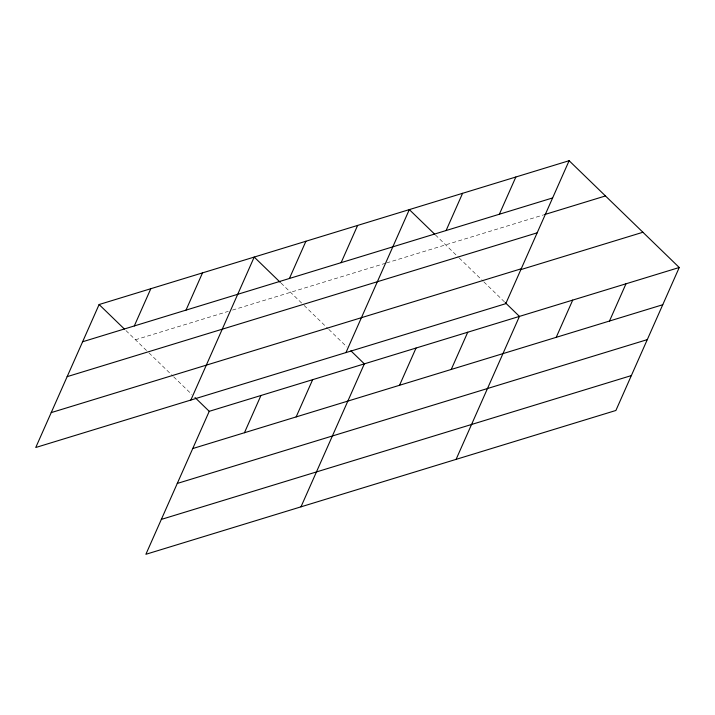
<?xml version="1.0" encoding="UTF-8"?>
<svg xmlns="http://www.w3.org/2000/svg" width="715" height="715" viewBox="0 0 715 715"><rect width="100%" height="100%" fill="white"/><g stroke="black" fill="none" stroke-linecap="round" stroke-linejoin="round"><path stroke-width="0.54" stroke-dasharray="3.58 2.68" d="M135.448 339.768L228.3 311.356M232.518 310.069L385.519 263.254M386.574 262.932L543.668 214.858M435.39 234.886L458.404 257.212M459.2 257.981L483.099 281.156M483.894 281.925L504.433 301.846M281.075 283.113L303.303 304.67M304.098 305.439L327.997 328.623M328.784 329.383L346.963 347.007M125.965 330.58L148.193 352.129M148.988 352.906L172.896 376.081M173.682 376.85L191.852 394.466"/><path stroke-width="1.07" d="M569.122 160.705L99.108 304.527L35.75 447.501L505.764 303.678L569.122 160.705L679.25 267.499L615.892 410.473L145.878 554.295L209.236 411.322L679.25 267.499M134.304 325.942L150.811 288.708M186.007 310.122L202.506 272.889M190.851 400.043L254.209 257.069L280.28 282.354M289.414 278.484L305.913 241.25M244.441 432.736L260.939 395.502M341.118 262.664L357.616 225.431M296.144 416.917L312.643 379.683M345.962 352.575L409.32 209.602L434.595 234.118M300.988 506.828L364.337 363.864L350.913 350.833M446.089 230.543L462.587 193.309M399.542 385.269L416.041 348.044M499.356 214.241L515.855 177.007M451.245 369.449L467.744 332.216M456.09 459.37L519.448 316.396L505.228 302.606M556.216 337.328L572.715 300.103M609.484 321.035L625.982 283.801M82.609 341.761L552.624 197.939M544.741 214.527L605.462 195.946M67.147 376.653L537.162 232.831M51.212 412.609L521.226 268.786M520.386 269.752L642.91 232.259M192.737 448.555L662.751 304.733M177.275 483.447L647.29 339.625M161.34 519.403L631.354 375.581M99.108 304.527L124.392 329.043M195.016 397.531L209.236 411.322"/></g></svg>
